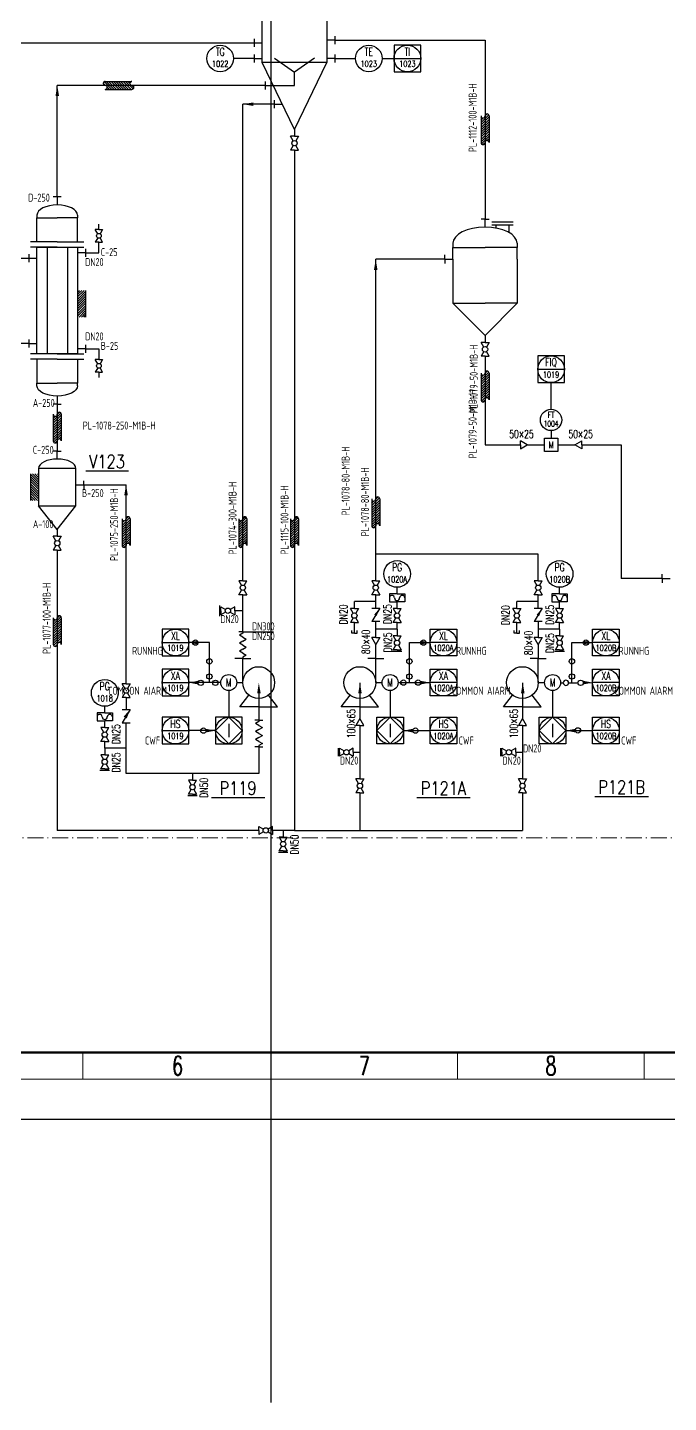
# Model space of a CAD drawing. Header units: millimetres. Extents: x 6119 to 9212, y 773 to 3028.
# Drawn here: x 6498 to 6738, y 1630 to 2145 of the extents above; entities that cross this region are included whole.
import ezdxf
from ezdxf.enums import TextEntityAlignment as Align

# ---------------------------------------------------------------- set-up
doc = ezdxf.new("R2010")
doc.units = ezdxf.units.MM
doc.header["$LTSCALE"] = 0.5
doc.linetypes.add('ACAD_ISO10W100', pattern=[18.7, 12, -3, 0.7, -3])
doc.layers.add('0-图框', color=7, linetype='Continuous', lineweight=15)
doc.layers.add('中心线', color=1, linetype='ACAD_ISO10W100', lineweight=18)
doc.layers.add('TXT', color=7, linetype='Continuous')
doc.styles.add('HZDX', font='romanc.shx', dxfattribs={"width": 0.7, "bigfont": 'hztxt.shx'})
doc.styles.add('romanc', font='romanc.shx', dxfattribs={"width": 0.7, "bigfont": 'hztxt.shx'})
doc.styles.add('化工制图', font='romans.shx', dxfattribs={"width": 0.7, "bigfont": 'gbcbig.shx'})
doc.styles.add('国标汉字', font='gbenor.shx', dxfattribs={"width": 0.7, "height": 5, "bigfont": 'gbcbig.shx'})
picture_1 = doc.add_image_def('image1.jpg', size_in_pixel=(6623, 4678))

# ---------------------------------------------------------------- blocks, each defined once
blk = doc.blocks.new('流量计-电磁')
blk.add_lwpolyline([(-2.5, 2.5), (2.5, 2.5), (2.5, -2.5), (-2.5, -2.5)], close=True)
at = {"style": 'HZDX', "width": 0.7, "flags": 12}
blk.add_attdef('电磁流量计', text='', height=2.5, dxfattribs=at).set_placement((0, 0), align=Align.MIDDLE_CENTER)
blk = doc.blocks.new('A$Ce6ee9fa7')
blk.add_lwpolyline([(4, 7.85), (4, 5)])
blk.add_circle((4, 11.85), 4)
ref = blk.add_blockref('流量计-电磁', (4, 2.5))
ref.add_attrib('电磁流量计', 'M', dxfattribs={"height": 2.5, "style": 'HZDX', "width": 0.7}).set_placement((4, 2.5), align=Align.MIDDLE_CENTER)
at = {"style": 'HZDX', "width": 0.6}
blk.add_text('1004', height=2.2, dxfattribs=at).set_placement((4, 9.35), align=Align.CENTER)
at = {"lineweight": -3, "ltscale": 2, "style": 'romanc', "width": 0.7}
blk.add_text('FT', height=2.2, dxfattribs=at).set_placement((4, 12.65), align=Align.CENTER)

msp = doc.modelspace()

# ---------------------------------------------------------------- hatches: boundary and pattern name
h = msp.add_hatch()
h.set_pattern_fill('ANSI31', color=256, scale=0.2, angle=90)
h.set_pattern_definition([(135, (222.1235, 170.40463), (-0.449012806, -0.449012806), [])])
h.paths.add_polyline_path([(6526.94, 2125.24, 1), (6526.94, 2123.74, -1), (6526.94, 2122.24), (6536.94, 2122.24, 1), (6536.94, 2123.74, -1), (6536.94, 2125.24)])
h = msp.add_hatch()
h.set_pattern_fill('ANSI31', color=256, scale=0.2)
h.set_pattern_definition([(45, (4716.01013, 8417.1013), (-0.449012806, 0.449012806), [])])
h.paths.add_polyline_path([(6670.84, 2112.28, 1), (6669.34, 2112.28, -1), (6667.84, 2112.28), (6667.84, 2102.28, 1), (6669.34, 2102.28, -1), (6670.84, 2102.28)])
h = msp.add_hatch()
h.set_pattern_fill('ANSI31', color=256, scale=0.2)
h.paths.add_polyline_path([(6519.59, 2046.89), (6516.59, 2046.89), (6516.59, 2036.89), (6519.59, 2036.89)])
h = msp.add_hatch()
h.set_pattern_fill('ANSI31', color=256, scale=0.2)
h.set_pattern_definition([(45, (4716.01013, 8320.6739), (-0.449012806, 0.449012806), [])])
h.paths.add_polyline_path([(6670.84, 2015.86, 1), (6669.34, 2015.86, -1), (6667.84, 2015.86), (6667.84, 2005.86, 1), (6669.34, 2005.86, -1), (6670.84, 2005.86)])
h = msp.add_hatch()
h.set_pattern_fill('ANSI31', color=256, scale=0.2)
h.set_pattern_definition([(45, (4555.63175, 8305.2595), (-0.449012806, 0.449012806), [])])
h.paths.add_polyline_path([(6510.47, 2000.44, 1), (6508.97, 2000.44, -1), (6507.47, 2000.44), (6507.47, 1990.44, 1), (6508.97, 1990.44, -1), (6510.47, 1990.44)])
h = msp.add_hatch()
h.set_pattern_fill('ANSI31', color=256, scale=0.2, angle=90)
h.set_pattern_definition([(135, (0, 0.51765), (-0.449012806, -0.449012806), [])])
h.paths.add_polyline_path([(6501.97, 1978.18), (6498.97, 1978.18), (6498.97, 1968.18), (6501.97, 1968.18)])
h = msp.add_hatch()
h.set_pattern_fill('ANSI31', color=256, scale=0.2)
h.set_pattern_definition([(45, (4675.0292, 8273.506), (-0.449012806, 0.449012806), [])])
h.paths.add_polyline_path([(6629.86, 1968.69, 1), (6628.36, 1968.69, -1), (6626.86, 1968.69), (6626.86, 1958.69, 1), (6628.36, 1958.69, -1), (6629.86, 1958.69)])
h = msp.add_hatch()
h.set_pattern_fill('ANSI31', color=256, scale=0.2)
h.set_pattern_definition([(45, (4581.4191, 8266.1262), (-0.449012806, 0.449012806), [])])
h.paths.add_polyline_path([(6536.25, 1961.31, 1), (6534.75, 1961.31, -1), (6533.25, 1961.31), (6533.25, 1951.31, 1), (6534.75, 1951.31, -1), (6536.25, 1951.31)])
h = msp.add_hatch()
h.set_pattern_fill('ANSI31', color=256, scale=0.2)
h.set_pattern_definition([(45, (4625.19944, 8266.1262), (-0.449012806, 0.449012806), [])])
h.paths.add_polyline_path([(6580.03, 1961.31, 1), (6578.53, 1961.31, -1), (6577.03, 1961.31), (6577.03, 1951.31, 1), (6578.53, 1951.31, -1), (6580.03, 1951.31)])
h = msp.add_hatch()
h.set_pattern_fill('ANSI31', color=256, scale=0.2)
h.set_pattern_definition([(45, (4644.5799, 8266.1262), (-0.449012806, 0.449012806), [])])
h.paths.add_polyline_path([(6599.41, 1961.31, 1), (6597.91, 1961.31, -1), (6596.41, 1961.31), (6596.41, 1951.31, 1), (6597.91, 1951.31, -1), (6599.41, 1951.31)])
h = msp.add_hatch()
h.set_pattern_fill('ANSI31', color=256, scale=0.2)
h.set_pattern_definition([(45, (4555.63175, 8228.9857), (-0.449012806, 0.449012806), [])])
h.paths.add_polyline_path([(6510.47, 1924.17, 1), (6508.97, 1924.17, -1), (6507.47, 1924.17), (6507.47, 1914.17, 1), (6508.97, 1914.17, -1), (6510.47, 1914.17)])
h = msp.add_hatch(color=256)
h.dxf.hatch_style = 1
h.paths.add_polyline_path([(6366.9, 1914.87), (6368.9, 1914.87, 1)])
h.paths.add_polyline_path([(6368.9, 1914.87), (6366.9, 1914.87, 1)])
h.paths.add_polyline_path([(6426.83, 1914.95), (6428.83, 1914.95, 1)])
h.paths.add_polyline_path([(6428.83, 1914.95), (6426.83, 1914.95, 1)])
h.paths.add_polyline_path([(6559.76, 1914.87), (6561.76, 1914.87, 1)])
h.paths.add_polyline_path([(6561.76, 1914.87), (6559.76, 1914.87, 1)])
h.paths.add_polyline_path([(6645.25, 1914.87), (6647.25, 1914.87, 1)])
h.paths.add_polyline_path([(6647.25, 1914.87), (6645.25, 1914.87, 1)])
h.paths.add_polyline_path([(6706.19, 1914.87), (6708.19, 1914.87, 1)])
h.paths.add_polyline_path([(6708.19, 1914.87), (6706.19, 1914.87, 1)])

# ---------------------------------------------------------------- linework, layer by layer
at = {"color": 6}
msp.add_line((6589.07, 2430.72), (6589.07, 1630.03), dxfattribs=at)
for p, q in [((6476.54, 2139.68), (6582.81, 2139.68)), ((6582.81, 2141.18), (6582.81, 2138.18)), ((6582.81, 2139.68), (6585.81, 2139.68)), ((6613.02, 2140.68), (6610.02, 2140.68)), ((6613.02, 2142.18), (6613.02, 2139.18)), ((6613.02, 2140.68), (6669.35, 2140.68)), ((6669.35, 2140.68), (6669.35, 2073.56)), ((6582.81, 2133.82), (6575.06, 2133.82)), ((6582.81, 2135.32), (6582.81, 2132.32)), ((6582.81, 2133.82), (6585.81, 2133.82)), ((6590.47, 2133.88), (6597.92, 2128.74)), ((6605.36, 2133.88), (6597.92, 2128.74)), ((6613.02, 2133.82), (6610.02, 2133.82)), ((6613.02, 2135.32), (6613.02, 2132.32)), ((6613.02, 2133.82), (6620.77, 2133.82)), ((6630.77, 2133.82), (6645.24, 2133.82)), ((6635.24, 2138.82), (6635.24, 2128.82)), ((6645.24, 2138.82), (6635.24, 2138.82)), ((6645.24, 2128.82), (6645.24, 2138.82)), ((6597.92, 2107.25), (6585.81, 2132.25)), ((6597.92, 2107.25), (6610.02, 2132.25)), ((6597.92, 2123.74), (6597.92, 2128.74)), ((6635.24, 2128.82), (6645.24, 2128.82)), ((6586.93, 2123.74), (6508.97, 2123.74)), ((6508.97, 2081.89), (6508.97, 2123.74)), ((6526.94, 2125.24), (6536.94, 2125.24)), ((6586.93, 2125.24), (6586.93, 2122.24)), ((6586.93, 2123.74), (6589.93, 2123.74)), ((6589.93, 2123.74), (6597.92, 2123.74)), ((6526.94, 2122.24), (6536.94, 2122.24)), ((6590.35, 2116.67), (6578.54, 2116.67)), ((6578.54, 1938.03), (6578.54, 2116.67)), ((6590.35, 2118.17), (6590.35, 2115.17)), ((6590.35, 2116.67), (6593.35, 2116.67)), ((6667.84, 2112.28), (6667.84, 2102.28)), ((6670.84, 2112.28), (6670.84, 2102.28)), ((6597.92, 2104.67), (6596.42, 2104.67)), ((6597.42, 2102.94), (6596.42, 2104.67)), ((6597.92, 2107.25), (6597.92, 2104.67)), ((6597.92, 2104.67), (6599.42, 2104.67)), ((6599.42, 2104.67), (6598.42, 2102.94)), ((6597.42, 2101.21), (6596.42, 2099.47)), ((6597.92, 2099.47), (6596.42, 2099.47)), ((6597.92, 2099.47), (6599.42, 2099.47)), ((6597.92, 2099.47), (6597.92, 1844.47)), ((6599.42, 2099.47), (6598.42, 2101.21)), ((6510.47, 2081.89), (6507.47, 2081.89)), ((6508.97, 2081.89), (6508.97, 2078.89)), ((6501.35, 2075.09), (6501.35, 2074.09)), ((6501.35, 2065.09), (6501.35, 2074.09)), ((6501.35, 2074.09), (6508.97, 2074.09)), ((6516.59, 2074.09), (6508.97, 2074.09)), ((6516.59, 2075.09), (6516.59, 2074.09)), ((6516.59, 2065.09), (6516.59, 2074.09)), ((6669.35, 2073.56), (6667.85, 2073.56)), ((6669.35, 2070.56), (6669.35, 2073.56)), ((6669.35, 2073.56), (6670.85, 2073.56)), ((6679.94, 2072.49), (6671.94, 2072.49)), ((6524.59, 2069.67), (6523.24, 2069.67)), ((6524.14, 2068.11), (6523.24, 2069.67)), ((6524.59, 2069.67), (6524.59, 2071.67)), ((6524.59, 2069.67), (6525.94, 2069.67)), ((6525.94, 2069.67), (6525.04, 2068.11)), ((6671.94, 2071.49), (6673.44, 2071.49)), ((6673.44, 2071.49), (6673.44, 2070.2)), ((6673.44, 2071.49), (6678.44, 2071.49)), ((6678.44, 2068.49), (6678.44, 2071.49)), ((6678.44, 2071.49), (6679.94, 2071.49)), ((6508.97, 2065.09), (6498.97, 2065.09)), ((6508.97, 2063.09), (6498.97, 2063.09)), ((6505.17, 2063.09), (6505.17, 2023.09)), ((6508.97, 2065.09), (6518.97, 2065.09)), ((6508.97, 2063.09), (6518.97, 2063.09)), ((6512.77, 2063.09), (6512.77, 2023.09)), ((6519.59, 2062.5), (6519.59, 2059.5)), ((6524.14, 2066.56), (6523.24, 2065)), ((6524.59, 2065), (6523.24, 2065)), ((6524.59, 2061), (6524.59, 2065)), ((6524.59, 2065), (6525.94, 2065)), ((6525.94, 2065), (6525.04, 2066.56)), ((6657.3, 2064.55), (6657.3, 2062.96)), ((6657.3, 2058.56), (6657.3, 2062.96)), ((6657.3, 2062.96), (6669.35, 2062.96)), ((6681.39, 2062.96), (6669.35, 2062.96)), ((6681.39, 2064.55), (6681.39, 2062.96)), ((6681.39, 2058.56), (6681.39, 2062.96)), ((6295.92, 2058.96), (6498.35, 2059)), ((6498.35, 2060.5), (6498.35, 2057.5)), ((6498.35, 2059), (6501.35, 2059)), ((6519.59, 2061), (6516.59, 2061)), ((6519.59, 2061), (6524.59, 2061)), ((6654.3, 2058.56), (6628.37, 2058.56)), ((6628.37, 1938.03), (6628.37, 2058.56)), ((6654.3, 2058.56), (6654.3, 2060.21)), ((6654.3, 2058.56), (6657.3, 2058.56)), ((6654.3, 2058.56), (6654.3, 2056.91)), ((6657.3, 2058.56), (6657.3, 2042.06)), ((6681.39, 2058.56), (6681.39, 2042.06)), ((6519.59, 2046.89), (6519.59, 2036.89)), ((6657.3, 2042.06), (6669.35, 2042.06)), ((6669.35, 2029.96), (6657.3, 2042.06)), ((6681.39, 2042.06), (6669.35, 2042.06)), ((6669.35, 2029.96), (6681.39, 2042.06)), ((6498.35, 2027.03), (6467.53, 2027.03)), ((6498.35, 2028.53), (6498.35, 2025.53)), ((6498.35, 2027.03), (6501.35, 2027.03)), ((6519.59, 2026.45), (6519.59, 2023.45)), ((6669.35, 2027.39), (6667.85, 2027.39)), ((6668.85, 2025.66), (6667.85, 2027.39)), ((6669.35, 2029.96), (6669.35, 2027.39)), ((6669.35, 2027.39), (6670.85, 2027.39)), ((6670.85, 2027.39), (6669.85, 2025.66)), ((6508.97, 2023.09), (6498.97, 2023.09)), ((6508.97, 2021.09), (6498.97, 2021.09)), ((6501.35, 2021.09), (6501.35, 2012.09)), ((6508.97, 2023.09), (6518.97, 2023.09)), ((6508.97, 2021.09), (6518.97, 2021.09)), ((6519.59, 2024.95), (6516.59, 2024.95)), ((6516.59, 2021.09), (6516.59, 2012.09)), ((6519.59, 2024.95), (6524.59, 2024.95)), ((6524.59, 2020.95), (6523.24, 2020.95)), ((6524.14, 2019.4), (6523.24, 2020.95)), ((6524.59, 2024.95), (6524.59, 2020.95)), ((6524.59, 2020.95), (6525.94, 2020.95)), ((6525.94, 2020.95), (6525.04, 2019.4)), ((6668.85, 2023.93), (6667.85, 2022.19)), ((6669.35, 2022.19), (6667.85, 2022.19)), ((6669.35, 2022.19), (6670.85, 2022.19)), ((6669.35, 2022.19), (6669.35, 1988.97)), ((6670.85, 2022.19), (6669.85, 2023.93)), ((6689.11, 2022.31), (6689.11, 2012.31)), ((6699.11, 2022.31), (6689.11, 2022.31)), ((6699.11, 2012.31), (6699.11, 2022.31)), ((6524.14, 2017.84), (6523.24, 2016.28)), ((6524.59, 2016.28), (6523.24, 2016.28)), ((6524.59, 2016.28), (6525.94, 2016.28)), ((6524.59, 2016.28), (6524.59, 2014.28)), ((6525.94, 2016.28), (6525.04, 2017.84)), ((6667.84, 2015.86), (6667.84, 2005.86)), ((6670.84, 2015.86), (6670.84, 2005.86)), ((6689.11, 2017.31), (6699.11, 2017.31)), ((6501.35, 2012.09), (6508.97, 2012.09)), ((6501.35, 2011.09), (6501.35, 2012.09)), ((6516.59, 2012.09), (6508.97, 2012.09)), ((6516.59, 2011.09), (6516.59, 2012.09)), ((6689.11, 2012.31), (6699.11, 2012.31)), ((6694.11, 2002.31), (6694.11, 2012.31)), ((6508.97, 2007.29), (6508.97, 2004.29)), ((6508.97, 2004.29), (6507.47, 2004.29)), ((6507.47, 2000.44), (6507.47, 1990.44)), ((6508.97, 2004.29), (6510.47, 2004.29)), ((6508.97, 2004.29), (6508.97, 1986.68)), ((6510.47, 2000.44), (6510.47, 1990.44)), ((6682.59, 1988.96), (6682.59, 1990.46)), ((6685.18, 1988.97), (6682.59, 1990.46)), ((6703.03, 1988.97), (6705.63, 1990.46)), ((6705.63, 1988.96), (6705.63, 1990.46)), ((6508.97, 1986.68), (6507.47, 1986.68)), ((6508.97, 1983.68), (6508.97, 1986.68)), ((6508.97, 1986.68), (6510.47, 1986.68)), ((6669.35, 1988.97), (6682.59, 1988.97)), ((6682.59, 1988.97), (6682.59, 1987.47)), ((6682.59, 1987.47), (6685.18, 1988.97)), ((6685.18, 1988.97), (6691.61, 1988.97)), ((6696.61, 1988.97), (6703.03, 1988.97)), ((6705.63, 1987.47), (6703.03, 1988.97)), ((6705.63, 1988.97), (6705.63, 1987.47)), ((6705.63, 1988.97), (6720.34, 1988.97)), ((6720.34, 1988.97), (6720.34, 1938.91)), ((6508.97, 1980.18), (6501.97, 1980.18)), ((6501.97, 1980.18), (6501.97, 1966.18)), ((6515.97, 1980.18), (6508.97, 1980.18)), ((6515.97, 1966.18), (6515.97, 1980.18)), ((6519.62, 1979.22), (6535.62, 1979.22)), ((6498.97, 1978.18), (6498.97, 1968.18)), ((6515.97, 1974.06), (6518.97, 1974.06)), ((6518.97, 1974.06), (6518.97, 1975.56)), ((6518.97, 1974.06), (6518.97, 1972.56)), ((6518.97, 1974.06), (6534.76, 1974.06)), ((6534.76, 1899.46), (6534.76, 1974.06)), ((6501.97, 1966.18), (6515.97, 1966.18)), ((6508.97, 1957.31), (6501.97, 1966.18)), ((6508.97, 1957.31), (6515.97, 1966.18)), ((6626.86, 1968.69), (6626.86, 1958.69)), ((6629.86, 1968.69), (6629.86, 1958.69)), ((6533.25, 1961.31), (6533.25, 1951.31)), ((6536.25, 1961.31), (6536.25, 1951.31)), ((6577.03, 1961.31), (6577.03, 1951.31)), ((6580.03, 1961.31), (6580.03, 1951.31)), ((6596.41, 1961.31), (6596.41, 1951.31)), ((6599.41, 1961.31), (6599.41, 1951.31)), ((6508.97, 1954.74), (6507.47, 1954.74)), ((6508.47, 1953.01), (6507.47, 1954.74)), ((6508.97, 1957.31), (6508.97, 1954.74)), ((6508.97, 1954.74), (6510.47, 1954.74)), ((6510.47, 1954.74), (6509.47, 1953.01)), ((6508.47, 1951.28), (6507.47, 1949.54)), ((6508.97, 1949.54), (6507.47, 1949.54)), ((6508.97, 1949.54), (6510.47, 1949.54)), ((6508.97, 1949.54), (6508.97, 1844.47)), ((6510.47, 1949.54), (6509.47, 1951.28)), ((6689.3, 1948.03), (6628.37, 1948.03)), ((6689.3, 1938.03), (6689.3, 1948.03)), ((6578.54, 1938.03), (6577.04, 1938.03)), ((6577.04, 1938.03), (6578.04, 1936.29)), ((6578.54, 1938.03), (6580.04, 1938.03)), ((6579.04, 1936.29), (6580.04, 1938.03)), ((6628.37, 1938.03), (6626.87, 1938.03)), ((6626.87, 1938.03), (6627.87, 1936.29)), ((6628.37, 1938.03), (6629.87, 1938.03)), ((6628.87, 1936.29), (6629.87, 1938.03)), ((6689.3, 1938.03), (6687.8, 1938.03)), ((6687.8, 1938.03), (6688.8, 1936.29)), ((6689.3, 1938.03), (6690.8, 1938.03)), ((6689.8, 1936.29), (6690.8, 1938.03)), ((6735.82, 1938.91), (6720.34, 1938.91)), ((6735.82, 1938.91), (6735.82, 1940.56)), ((6735.82, 1938.91), (6738.82, 1938.91)), ((6735.82, 1938.91), (6735.82, 1937.26)), ((6577.04, 1932.83), (6578.04, 1934.56)), ((6578.54, 1932.83), (6577.04, 1932.83)), ((6578.54, 1918.87), (6578.54, 1932.83)), ((6578.54, 1932.83), (6580.04, 1932.83)), ((6579.04, 1934.56), (6580.04, 1932.83)), ((6626.87, 1932.83), (6627.87, 1934.56)), ((6628.37, 1932.83), (6626.87, 1932.83)), ((6628.37, 1932.83), (6629.87, 1932.83)), ((6628.37, 1927.79), (6628.37, 1932.83)), ((6628.87, 1934.56), (6629.87, 1932.83)), ((6636.39, 1933.09), (6633.49, 1933.09)), ((6633.49, 1933.09), (6633.49, 1930.09)), ((6636.37, 1933.09), (6639.26, 1933.09)), ((6636.38, 1933.09), (6636.38, 1935.59)), ((6636.38, 1933.09), (6636.38, 1935.59)), ((6639.26, 1933.09), (6639.26, 1930.09)), ((6687.8, 1932.83), (6688.8, 1934.56)), ((6689.3, 1932.83), (6687.8, 1932.83)), ((6689.3, 1927.79), (6689.3, 1932.83)), ((6689.3, 1932.83), (6690.8, 1932.83)), ((6689.8, 1934.56), (6690.8, 1932.83)), ((6697.33, 1933.09), (6694.43, 1933.09)), ((6694.43, 1933.09), (6694.43, 1930.09)), ((6697.31, 1933.09), (6700.2, 1933.09)), ((6697.32, 1933.09), (6697.32, 1935.59)), ((6697.32, 1933.09), (6697.32, 1935.59)), ((6700.2, 1933.09), (6700.2, 1930.09)), ((6569.84, 1928.81), (6569.84, 1924.81)), ((6570.34, 1926.81), (6570.34, 1928.31)), ((6570.34, 1928.31), (6572.07, 1927.31)), ((6575.54, 1928.31), (6573.8, 1927.31)), ((6575.54, 1926.81), (6575.54, 1928.31)), ((6620.35, 1927.59), (6618.85, 1927.59)), ((6619.85, 1925.86), (6618.85, 1927.59)), ((6628.37, 1930.31), (6620.35, 1930.31)), ((6620.35, 1927.59), (6620.35, 1930.31)), ((6620.35, 1927.59), (6621.85, 1927.59)), ((6621.85, 1927.59), (6620.85, 1925.86)), ((6626.87, 1927.79), (6628.37, 1927.79)), ((6629.87, 1927.79), (6626.87, 1922.79)), ((6628.37, 1927.79), (6629.87, 1927.79)), ((6633.49, 1930.09), (6636.38, 1930.09)), ((6636.38, 1927.59), (6634.88, 1927.59)), ((6634.88, 1927.59), (6635.88, 1925.86)), ((6636.38, 1927.59), (6636.38, 1930.09)), ((6639.26, 1930.09), (6636.38, 1930.09)), ((6636.38, 1927.59), (6637.88, 1927.59)), ((6636.88, 1925.86), (6637.88, 1927.59)), ((6681.29, 1927.59), (6679.79, 1927.59)), ((6680.79, 1925.86), (6679.79, 1927.59)), ((6689.3, 1930.31), (6681.29, 1930.31)), ((6681.29, 1927.59), (6681.29, 1930.31)), ((6681.29, 1927.59), (6682.79, 1927.59)), ((6682.79, 1927.59), (6681.79, 1925.86)), ((6687.8, 1927.79), (6689.3, 1927.79)), ((6690.8, 1927.79), (6687.8, 1922.79)), ((6689.3, 1927.79), (6690.8, 1927.79)), ((6694.43, 1930.09), (6697.32, 1930.09)), ((6697.32, 1927.59), (6695.82, 1927.59)), ((6695.82, 1927.59), (6696.82, 1925.86)), ((6697.32, 1927.59), (6697.32, 1930.09)), ((6700.2, 1930.09), (6697.32, 1930.09)), ((6697.32, 1927.59), (6698.82, 1927.59)), ((6697.82, 1925.86), (6698.82, 1927.59)), ((6507.47, 1924.17), (6507.47, 1914.17)), ((6510.47, 1924.17), (6510.47, 1914.17)), ((6570.34, 1926.81), (6570.34, 1925.31)), ((6572.07, 1926.31), (6570.34, 1925.31)), ((6573.8, 1926.31), (6575.54, 1925.31)), ((6578.54, 1926.81), (6575.54, 1926.81)), ((6575.54, 1926.81), (6575.54, 1925.31)), ((6619.85, 1924.12), (6618.85, 1922.39)), ((6621.85, 1922.39), (6620.85, 1924.12)), ((6629.87, 1922.79), (6626.87, 1922.79)), ((6628.37, 1916.79), (6628.37, 1922.79)), ((6634.88, 1922.39), (6635.88, 1924.12)), ((6636.88, 1924.12), (6637.88, 1922.39)), ((6680.79, 1924.12), (6679.79, 1922.39)), ((6682.79, 1922.39), (6681.79, 1924.12)), ((6690.8, 1922.79), (6687.8, 1922.79)), ((6689.3, 1922.79), (6689.32, 1916.79)), ((6695.82, 1922.39), (6696.82, 1924.12)), ((6697.82, 1924.12), (6698.82, 1922.39)), ((6548.26, 1919.87), (6548.26, 1909.87)), ((6558.26, 1919.87), (6548.26, 1919.87)), ((6558.26, 1909.87), (6558.26, 1919.87)), ((6578.54, 1918.87), (6577.04, 1918.87)), ((6578.54, 1918.37), (6577.24, 1917.62)), ((6578.54, 1916.87), (6577.24, 1917.62)), ((6578.54, 1918.87), (6590.04, 1918.87)), ((6578.54, 1918.87), (6578.54, 1918.37)), ((6620.35, 1922.39), (6618.85, 1922.39)), ((6619.35, 1918.39), (6619.35, 1919.39)), ((6620.35, 1918.39), (6619.35, 1918.39)), ((6620.35, 1922.39), (6621.85, 1922.39)), ((6620.35, 1918.39), (6620.35, 1922.39)), ((6620.35, 1918.39), (6621.35, 1918.39)), ((6621.35, 1918.39), (6621.35, 1919.39)), ((6636.38, 1919.89), (6628.37, 1919.89)), ((6636.38, 1922.39), (6634.88, 1922.39)), ((6636.38, 1917.39), (6634.88, 1917.39)), ((6634.88, 1917.39), (6635.88, 1915.66)), ((6636.38, 1919.89), (6636.38, 1922.39)), ((6636.38, 1922.39), (6637.88, 1922.39)), ((6636.38, 1919.89), (6636.38, 1917.39)), ((6636.38, 1917.39), (6637.88, 1917.39)), ((6636.88, 1915.66), (6637.88, 1917.39)), ((6648.75, 1909.87), (6648.75, 1919.87)), ((6648.75, 1919.87), (6658.75, 1919.87)), ((6658.75, 1919.87), (6658.75, 1909.87)), ((6681.29, 1922.39), (6679.79, 1922.39)), ((6680.29, 1918.39), (6680.29, 1919.39)), ((6681.29, 1918.39), (6680.29, 1918.39)), ((6681.29, 1922.39), (6682.79, 1922.39)), ((6681.29, 1918.39), (6681.29, 1922.39)), ((6681.29, 1918.39), (6682.29, 1918.39)), ((6682.29, 1918.39), (6682.29, 1919.39)), ((6697.32, 1919.89), (6689.3, 1919.89)), ((6697.32, 1922.39), (6695.82, 1922.39)), ((6697.32, 1917.39), (6695.82, 1917.39)), ((6695.82, 1917.39), (6696.82, 1915.66)), ((6697.32, 1919.89), (6697.32, 1922.39)), ((6697.32, 1922.39), (6698.82, 1922.39)), ((6697.32, 1919.89), (6697.32, 1917.39)), ((6697.32, 1917.39), (6698.82, 1917.39)), ((6697.82, 1915.66), (6698.82, 1917.39)), ((6709.69, 1909.87), (6709.69, 1919.87)), ((6709.69, 1919.87), (6719.69, 1919.87)), ((6719.69, 1919.87), (6719.69, 1909.87)), ((6548.26, 1914.87), (6558.26, 1914.87)), ((6566.01, 1914.87), (6558.26, 1914.87)), ((6566.01, 1899.87), (6566.01, 1914.87)), ((6578.54, 1915.37), (6577.24, 1914.62)), ((6578.54, 1913.87), (6577.24, 1914.62)), ((6578.54, 1912.37), (6577.24, 1911.62)), ((6578.54, 1916.87), (6579.83, 1916.12)), ((6578.54, 1915.37), (6579.83, 1916.12)), ((6578.54, 1913.87), (6579.83, 1913.12)), ((6578.54, 1912.37), (6579.83, 1913.12)), ((6628.38, 1916.79), (6626.88, 1916.79)), ((6628.37, 1914.2), (6626.88, 1916.79)), ((6628.37, 1916.79), (6629.87, 1916.79)), ((6629.87, 1916.79), (6628.37, 1914.2)), ((6628.37, 1908.87), (6628.37, 1914.2)), ((6634.88, 1912.19), (6635.88, 1913.92)), ((6636.38, 1912.19), (6634.88, 1912.19)), ((6636.38, 1912.19), (6637.88, 1912.19)), ((6636.88, 1913.92), (6637.88, 1912.19)), ((6641, 1899.87), (6641, 1914.87)), ((6641, 1914.87), (6648.75, 1914.87)), ((6658.75, 1914.87), (6648.75, 1914.87)), ((6689.32, 1916.79), (6687.82, 1916.79)), ((6689.3, 1914.2), (6687.82, 1916.79)), ((6689.3, 1916.79), (6690.8, 1916.79)), ((6690.8, 1916.79), (6689.3, 1914.2)), ((6689.3, 1914.2), (6689.3, 1908.87)), ((6695.82, 1912.19), (6696.82, 1913.92)), ((6697.32, 1912.19), (6695.82, 1912.19)), ((6697.32, 1912.19), (6698.82, 1912.19)), ((6697.82, 1913.92), (6698.82, 1912.19)), ((6701.94, 1899.87), (6701.94, 1914.87)), ((6701.94, 1914.87), (6709.69, 1914.87)), ((6719.69, 1914.87), (6709.69, 1914.87)), ((6548.26, 1909.87), (6558.26, 1909.87)), ((6578.54, 1908.87), (6575.54, 1908.87)), ((6578.54, 1910.87), (6577.24, 1911.62)), ((6578.54, 1910.87), (6579.83, 1910.12)), ((6579.83, 1910.12), (6578.54, 1909.37)), ((6578.54, 1909.37), (6578.54, 1908.87)), ((6578.54, 1899.87), (6578.54, 1908.87)), ((6578.54, 1908.87), (6581.54, 1908.87)), ((6628.37, 1908.87), (6625.37, 1908.87)), ((6628.37, 1899.87), (6628.37, 1908.87)), ((6628.37, 1908.87), (6631.37, 1908.87)), ((6634.58, 1911.69), (6638.18, 1911.69)), ((6658.75, 1909.87), (6648.75, 1909.87)), ((6689.3, 1908.87), (6686.3, 1908.87)), ((6689.3, 1899.87), (6689.3, 1908.87)), ((6689.3, 1908.87), (6692.3, 1908.87)), ((6695.52, 1911.69), (6699.12, 1911.69)), ((6719.69, 1909.87), (6709.69, 1909.87)), ((6548.26, 1904.87), (6548.26, 1894.87)), ((6558.26, 1904.87), (6548.26, 1904.87)), ((6558.26, 1894.87), (6558.26, 1904.87)), ((6648.75, 1894.87), (6648.75, 1904.87)), ((6648.75, 1904.87), (6658.75, 1904.87)), ((6658.75, 1904.87), (6658.75, 1894.87)), ((6709.69, 1894.87), (6709.69, 1904.87)), ((6709.69, 1904.87), (6719.69, 1904.87)), ((6719.69, 1904.87), (6719.69, 1894.87)), ((6534.76, 1899.46), (6533.26, 1899.46)), ((6534.26, 1897.72), (6533.26, 1899.46)), ((6534.76, 1899.46), (6536.26, 1899.46)), ((6536.26, 1899.46), (6535.26, 1897.72)), ((6548.26, 1899.87), (6558.26, 1899.87)), ((6570.26, 1899.87), (6558.26, 1899.87)), ((6573.26, 1896.87), (6573.26, 1886.87)), ((6576.26, 1899.87), (6578.64, 1899.87)), ((6622.46, 1899.79), (6622.46, 1886.37)), ((6628.37, 1899.87), (6630.75, 1899.87)), ((6633.75, 1896.87), (6633.75, 1886.87)), ((6636.75, 1899.87), (6648.75, 1899.87)), ((6658.75, 1899.87), (6648.75, 1899.87)), ((6683.4, 1899.79), (6683.4, 1886.37)), ((6689.3, 1899.87), (6691.69, 1899.87)), ((6694.69, 1896.87), (6694.69, 1886.87)), ((6697.69, 1899.79), (6698.69, 1899.8)), ((6700.69, 1899.81), (6704.2, 1899.83)), ((6706.19, 1899.84), (6709.69, 1899.87)), ((6719.69, 1899.87), (6709.69, 1899.87)), ((6534.26, 1895.99), (6533.26, 1894.26)), ((6534.76, 1894.26), (6533.26, 1894.26)), ((6534.76, 1894.26), (6536.26, 1894.26)), ((6534.76, 1894.26), (6534.76, 1889.8)), ((6536.26, 1894.26), (6535.26, 1895.99)), ((6548.26, 1894.87), (6558.26, 1894.87)), ((6577.45, 1890.84), (6580.83, 1895.16)), ((6584.56, 1895.79), (6584.56, 1885.79)), ((6591.56, 1890.84), (6588.17, 1895.16)), ((6615.35, 1890.84), (6618.73, 1895.16)), ((6629.45, 1890.84), (6626.07, 1895.16)), ((6658.75, 1894.87), (6648.75, 1894.87)), ((6676.29, 1890.84), (6679.67, 1895.16)), ((6690.39, 1890.84), (6687.01, 1895.16)), ((6719.69, 1894.87), (6709.69, 1894.87)), ((6526.77, 1888.49), (6523.87, 1888.49)), ((6523.87, 1888.49), (6523.87, 1885.49)), ((6526.75, 1888.49), (6529.64, 1888.49)), ((6526.76, 1888.49), (6526.76, 1890.99)), ((6529.64, 1888.49), (6529.64, 1885.49)), ((6533.26, 1889.8), (6536.26, 1889.8)), ((6536.26, 1889.8), (6533.26, 1884.8)), ((6548.26, 1886.87), (6548.26, 1876.87)), ((6558.26, 1886.87), (6548.26, 1886.87)), ((6558.26, 1876.87), (6558.26, 1886.87)), ((6568.26, 1886.87), (6568.26, 1876.87)), ((6578.26, 1886.87), (6568.26, 1886.87)), ((6573.26, 1886.87), (6568.26, 1881.87)), ((6578.26, 1881.87), (6573.26, 1886.87)), ((6584.45, 1890.84), (6577.45, 1890.84)), ((6578.26, 1876.87), (6578.26, 1886.87)), ((6584.45, 1890.84), (6591.56, 1890.84)), ((6622.45, 1890.84), (6615.35, 1890.84)), ((6622.45, 1886.36), (6620.97, 1883.77)), ((6622.45, 1890.84), (6629.45, 1890.84)), ((6623.95, 1883.77), (6622.45, 1886.36)), ((6628.75, 1876.87), (6628.75, 1886.87)), ((6628.75, 1886.87), (6638.75, 1886.87)), ((6628.75, 1881.87), (6633.75, 1886.87)), ((6633.75, 1886.87), (6638.75, 1881.87)), ((6638.75, 1886.87), (6638.75, 1876.87)), ((6648.75, 1876.87), (6648.75, 1886.87)), ((6648.75, 1886.87), (6658.75, 1886.87)), ((6658.75, 1886.87), (6658.75, 1876.87)), ((6683.39, 1890.84), (6676.29, 1890.84)), ((6683.39, 1886.36), (6681.91, 1883.77)), ((6683.39, 1890.84), (6690.39, 1890.84)), ((6684.89, 1883.77), (6683.39, 1886.36)), ((6689.69, 1876.87), (6689.69, 1886.87)), ((6689.69, 1886.87), (6699.69, 1886.87)), ((6689.69, 1881.87), (6694.69, 1886.87)), ((6694.69, 1886.87), (6699.69, 1881.87)), ((6699.69, 1886.87), (6699.69, 1876.87)), ((6709.69, 1876.87), (6709.69, 1886.87)), ((6709.69, 1886.87), (6719.69, 1886.87)), ((6719.69, 1886.87), (6719.69, 1876.87)), ((6523.87, 1885.49), (6526.76, 1885.49)), ((6526.76, 1882.99), (6525.26, 1882.99)), ((6525.26, 1882.99), (6526.26, 1881.26)), ((6526.76, 1882.99), (6526.76, 1885.49)), ((6529.64, 1885.49), (6526.76, 1885.49)), ((6526.76, 1882.99), (6528.26, 1882.99)), ((6527.26, 1881.26), (6528.26, 1882.99)), ((6533.26, 1884.8), (6536.26, 1884.8)), ((6534.76, 1865.79), (6534.76, 1884.8)), ((6548.26, 1881.87), (6558.26, 1881.87)), ((6568.26, 1881.87), (6558.26, 1881.87)), ((6568.26, 1881.87), (6573.26, 1876.87)), ((6573.26, 1876.87), (6578.26, 1881.87)), ((6584.56, 1885.79), (6583.06, 1885.79)), ((6584.56, 1885.29), (6583.26, 1884.54)), ((6584.56, 1883.79), (6583.26, 1884.54)), ((6584.56, 1882.29), (6583.26, 1881.54)), ((6584.56, 1880.79), (6583.26, 1881.54)), ((6584.56, 1885.79), (6586.06, 1885.79)), ((6584.56, 1885.79), (6584.56, 1885.29)), ((6584.56, 1883.79), (6585.86, 1883.04)), ((6584.56, 1882.29), (6585.86, 1883.04)), ((6622.47, 1883.77), (6620.97, 1883.77)), ((6622.45, 1883.77), (6623.95, 1883.77)), ((6622.47, 1883.77), (6622.47, 1863.77)), ((6633.75, 1876.87), (6628.75, 1881.87)), ((6638.75, 1881.87), (6633.75, 1876.87)), ((6638.75, 1881.87), (6648.75, 1881.87)), ((6658.75, 1881.87), (6648.75, 1881.87)), ((6683.41, 1883.77), (6681.91, 1883.77)), ((6683.39, 1883.77), (6684.89, 1883.77)), ((6683.41, 1883.77), (6683.41, 1863.77)), ((6694.69, 1876.87), (6689.69, 1881.87)), ((6699.69, 1881.87), (6694.69, 1876.87)), ((6699.69, 1881.87), (6709.69, 1881.87)), ((6719.69, 1881.87), (6709.69, 1881.87)), ((6525.26, 1877.79), (6526.26, 1879.53)), ((6526.76, 1877.79), (6525.26, 1877.79)), ((6526.76, 1875.29), (6526.76, 1877.79)), ((6526.76, 1877.79), (6528.26, 1877.79)), ((6527.26, 1879.53), (6528.26, 1877.79)), ((6548.26, 1876.87), (6558.26, 1876.87)), ((6568.26, 1876.87), (6578.26, 1876.87)), ((6584.56, 1879.29), (6583.26, 1878.54)), ((6584.56, 1877.79), (6583.26, 1878.54)), ((6584.56, 1880.79), (6585.86, 1880.04)), ((6584.56, 1879.29), (6585.86, 1880.04)), ((6584.56, 1877.79), (6585.86, 1877.04)), ((6585.86, 1877.04), (6584.56, 1876.29)), ((6584.56, 1876.29), (6584.56, 1875.79)), ((6638.75, 1876.87), (6628.75, 1876.87)), ((6658.75, 1876.87), (6648.75, 1876.87)), ((6699.69, 1876.87), (6689.69, 1876.87)), ((6719.69, 1876.87), (6709.69, 1876.87)), ((6526.76, 1872.79), (6525.26, 1872.79)), ((6525.26, 1872.79), (6526.26, 1871.06)), ((6534.76, 1875.29), (6526.76, 1875.29)), ((6526.76, 1875.29), (6526.76, 1872.79)), ((6526.76, 1872.79), (6528.26, 1872.79)), ((6527.26, 1871.06), (6528.26, 1872.79)), ((6584.56, 1875.79), (6583.06, 1875.79)), ((6584.56, 1875.79), (6586.06, 1875.79)), ((6584.56, 1875.79), (6584.56, 1865.79)), ((6614.27, 1875.27), (6614.27, 1872.27)), ((6614.77, 1873.77), (6614.77, 1875.27)), ((6614.77, 1875.27), (6616.5, 1874.27)), ((6614.77, 1873.77), (6614.77, 1872.27)), ((6616.5, 1873.27), (6614.77, 1872.27)), ((6619.97, 1875.27), (6618.23, 1874.27)), ((6618.23, 1873.27), (6619.97, 1872.27)), ((6619.97, 1873.77), (6619.97, 1875.27)), ((6619.97, 1873.77), (6619.97, 1872.27)), ((6619.97, 1873.77), (6622.47, 1873.77)), ((6675.21, 1875.27), (6675.21, 1872.27)), ((6675.71, 1873.77), (6675.71, 1875.27)), ((6675.71, 1875.27), (6677.44, 1874.27)), ((6675.71, 1873.77), (6675.71, 1872.27)), ((6677.44, 1873.27), (6675.71, 1872.27)), ((6680.91, 1875.27), (6679.17, 1874.27)), ((6679.17, 1873.27), (6680.91, 1872.27)), ((6680.91, 1873.77), (6680.91, 1875.27)), ((6680.91, 1873.77), (6680.91, 1872.27)), ((6680.91, 1873.77), (6683.41, 1873.77)), ((6524.96, 1867.09), (6528.56, 1867.09)), ((6525.26, 1867.59), (6526.26, 1869.33)), ((6526.76, 1867.59), (6525.26, 1867.59)), ((6526.76, 1867.59), (6528.26, 1867.59)), ((6527.26, 1869.33), (6528.26, 1867.59)), ((6584.56, 1865.79), (6534.76, 1865.79)), ((6559.66, 1865.79), (6559.66, 1863.28)), ((6559.66, 1863.28), (6558.16, 1863.28)), ((6558.16, 1863.28), (6559.16, 1861.55)), ((6559.66, 1863.28), (6561.16, 1863.28)), ((6560.16, 1861.55), (6561.16, 1863.28)), ((6622.47, 1863.77), (6620.97, 1863.77)), ((6621.97, 1862.03), (6620.97, 1863.77)), ((6622.47, 1863.77), (6623.97, 1863.77)), ((6623.97, 1863.77), (6622.97, 1862.03)), ((6683.41, 1863.77), (6681.91, 1863.77)), ((6682.91, 1862.03), (6681.91, 1863.77)), ((6683.41, 1863.77), (6684.91, 1863.77)), ((6684.91, 1863.77), (6683.91, 1862.03)), ((6557.86, 1857.59), (6561.46, 1857.59)), ((6558.16, 1858.09), (6559.16, 1859.82)), ((6559.66, 1858.09), (6558.16, 1858.09)), ((6559.66, 1858.09), (6561.16, 1858.09)), ((6560.16, 1859.82), (6561.16, 1858.09)), ((6566.75, 1856.76), (6586.75, 1856.76)), ((6621.97, 1860.3), (6620.97, 1858.57)), ((6622.47, 1858.57), (6620.97, 1858.57)), ((6622.47, 1858.57), (6623.97, 1858.57)), ((6622.47, 1858.57), (6622.47, 1844.47)), ((6623.97, 1858.57), (6622.97, 1860.3)), ((6643.75, 1856.76), (6663.75, 1856.76)), ((6682.91, 1860.3), (6681.91, 1858.57)), ((6683.41, 1858.57), (6681.91, 1858.57)), ((6683.41, 1858.57), (6684.91, 1858.57)), ((6683.41, 1858.57), (6683.41, 1844.47)), ((6684.91, 1858.57), (6683.91, 1860.3)), ((6710.58, 1857.22), (6730.58, 1857.22)), ((6584.53, 1844.47), (6584.53, 1845.97)), ((6584.53, 1845.97), (6586.26, 1844.97)), ((6589.72, 1845.97), (6587.99, 1844.97)), ((6589.72, 1844.47), (6589.72, 1845.97)), ((6584.53, 1844.47), (6508.97, 1844.47)), ((6584.53, 1844.47), (6584.53, 1842.97)), ((6586.26, 1843.97), (6584.53, 1842.97)), ((6587.99, 1843.97), (6589.72, 1842.97)), ((6597.92, 1844.47), (6589.72, 1844.47)), ((6589.72, 1844.47), (6589.72, 1842.97)), ((6593.66, 1841.97), (6592.16, 1841.97)), ((6592.16, 1841.97), (6593.16, 1840.24)), ((6593.66, 1844.47), (6593.66, 1841.97)), ((6593.66, 1841.97), (6595.16, 1841.97)), ((6594.16, 1840.24), (6595.16, 1841.97)), ((6597.92, 1844.47), (6683.41, 1844.47)), ((6591.86, 1836.28), (6595.46, 1836.28)), ((6592.16, 1836.78), (6593.16, 1838.51)), ((6593.66, 1836.78), (6592.16, 1836.78)), ((6593.66, 1836.78), (6595.16, 1836.78)), ((6594.16, 1838.51), (6595.16, 1836.78))]:
    msp.add_line(p, q)
for points in [[(6585.81, 2200.86), (6610.02, 2200.86), (6610.02, 2132.25), (6585.81, 2132.25)], [(6501.35, 2063.09), (6516.59, 2063.09), (6516.59, 2023.09), (6501.35, 2023.09)]]:
    msp.add_lwpolyline(points, close=True)
for centre, radius in [((6570.06, 2133.82), 5), ((6625.77, 2133.82), 5), ((6640.24, 2133.82), 5), ((6597.92, 2102.07), 1), ((6524.59, 2067.33), 0.9), ((6669.35, 2024.79), 1), ((6694.11, 2017.31), 5), ((6524.59, 2018.62), 0.9), ((6508.97, 1952.14), 1), ((6636.38, 1940.59), 5), ((6697.32, 1940.59), 5), ((6578.54, 1935.43), 1), ((6628.37, 1935.43), 1), ((6689.3, 1935.43), 1), ((6572.94, 1926.81), 1), ((6620.35, 1924.99), 1), ((6636.38, 1924.99), 1), ((6681.29, 1924.99), 1), ((6697.32, 1924.99), 1), ((6553.26, 1914.87), 5), ((6653.75, 1914.87), 5), ((6714.69, 1914.87), 5), ((6560.76, 1914.87), 1), ((6636.38, 1914.79), 1), ((6646.25, 1914.87), 1), ((6697.32, 1914.79), 1), ((6707.19, 1914.87), 1), ((6566.01, 1907.81), 1), ((6641, 1907.81), 1), ((6701.94, 1907.81), 1), ((6553.26, 1899.87), 5), ((6566.01, 1902.15), 1), ((6573.26, 1899.87), 3), ((6584.5, 1899.87), 5.97), ((6622.4, 1899.87), 5.97), ((6633.75, 1899.87), 3), ((6641, 1902.15), 1), ((6653.75, 1899.87), 5), ((6683.34, 1899.87), 5.97), ((6694.69, 1899.87), 3), ((6701.94, 1902.15), 1), ((6714.69, 1899.87), 5), ((6526.76, 1895.99), 5), ((6534.76, 1896.86), 1), ((6562.75, 1899.78), 1), ((6568.26, 1899.78), 1), ((6638.75, 1899.87), 1), ((6644.26, 1899.87), 1), ((6705.2, 1899.78), 1), ((6553.26, 1881.87), 5), ((6573.26, 1881.87), 5), ((6633.75, 1881.87), 5), ((6653.75, 1881.87), 5), ((6694.69, 1881.87), 5), ((6714.69, 1881.87), 5), ((6526.76, 1880.39), 1), ((6563.76, 1881.86), 1), ((6643.24, 1881.86), 1), ((6704.18, 1881.95), 1), ((6526.76, 1870.19), 1), ((6617.37, 1873.77), 1), ((6678.31, 1873.77), 1), ((6559.66, 1860.69), 1), ((6622.47, 1861.17), 1), ((6683.41, 1861.17), 1), ((6587.13, 1844.47), 1), ((6593.66, 1839.37), 1)]:
    msp.add_circle(centre, radius)
for centre, radius, start, end in [((6526.94, 2124.49), 0.75, 90, 270), ((6526.94, 2122.99), 0.75, 270, 90), ((6536.94, 2124.49), 0.75, 90, 270), ((6536.94, 2122.99), 0.75, 270, 90), ((6668.59, 2112.28), 0.75, 180, 0), ((6670.09, 2112.28), 0.75, 0, 180), ((6670.09, 2102.28), 0.75, 0, 180), ((6668.59, 2102.28), 0.75, 180, 0), ((6668.59, 2015.86), 0.75, 180, 0), ((6670.09, 2015.86), 0.75, 0, 180), ((6668.59, 2005.86), 0.75, 180, 0), ((6670.09, 2005.86), 0.75, 0, 180), ((6508.22, 2000.44), 0.75, 180, 0), ((6509.72, 2000.44), 0.75, 0, 180), ((6508.22, 1990.44), 0.75, 180, 0), ((6509.72, 1990.44), 0.75, 0, 180), ((6629.11, 1968.69), 0.75, 0, 180), ((6627.61, 1968.69), 0.75, 180, 0), ((6534, 1961.31), 0.75, 180, 0), ((6535.5, 1961.31), 0.75, 0, 180), ((6577.78, 1961.31), 0.75, 180, 0), ((6579.28, 1961.31), 0.75, 0, 180), ((6597.16, 1961.31), 0.75, 180, 0), ((6598.66, 1961.31), 0.75, 0, 180), ((6627.61, 1958.69), 0.75, 180, 0), ((6629.11, 1958.69), 0.75, 0, 180), ((6534, 1951.31), 0.75, 180, 0), ((6535.5, 1951.31), 0.75, 0, 180), ((6577.78, 1951.31), 0.75, 180, 0), ((6579.28, 1951.31), 0.75, 0, 180), ((6597.16, 1951.31), 0.75, 180, 0), ((6598.66, 1951.31), 0.75, 0, 180), ((6634.45, 1931.59), 0.962, 0, 180), ((6636.38, 1931.59), 0.962, 180, 0), ((6638.3, 1931.59), 0.962, 0, 180), ((6695.39, 1931.59), 0.962, 0, 180), ((6697.32, 1931.59), 0.962, 180, 0), ((6699.24, 1931.59), 0.962, 0, 180), ((6508.22, 1924.17), 0.75, 180, 0), ((6509.72, 1924.17), 0.75, 0, 180), ((6508.22, 1914.17), 0.75, 180, 0), ((6509.72, 1914.17), 0.75, 0, 180), ((6699.69, 1899.78), 1, 1.5854, 179.1333), ((6699.69, 1899.82), 1, 181.5854, 359.1333), ((6524.83, 1886.99), 0.962, 0, 180), ((6526.76, 1886.99), 0.962, 180, 0), ((6528.68, 1886.99), 0.962, 0, 180)]:
    msp.add_arc(centre, radius, start, end)
for centre, major_axis, ratio in [((6508.97, 2075.09), (-7.62, 0), 0.498823), ((6669.35, 2064.55), (-12.05, 0), 0.498823), ((6508.97, 1980.18), (-7, 0), 0.5)]:
    msp.add_ellipse(centre, major_axis=major_axis, ratio=ratio, start_param=3.141593, end_param=6.283185)
at = {"extrusion": (0, 0, -1)}
msp.add_ellipse((6508.97, 2011.09), major_axis=(-7.62, 0), ratio=0.498823, start_param=3.141593, end_param=6.283185, dxfattribs=at)
for points in [[(6508.3, 2119.74), (6508.97, 2123.74), (6509.63, 2119.74)], [(6582.54, 2116.01), (6578.54, 2116.67), (6582.54, 2117.34)], [(6627.7, 2054.56), (6628.37, 2058.56), (6629.03, 2054.56)], [(6534.09, 1970.06), (6534.76, 1974.06), (6535.42, 1970.06)], [(6627.76, 1925.32), (6629.87, 1927.79), (6628.68, 1924.77)], [(6688.7, 1925.32), (6690.8, 1927.79), (6689.62, 1924.77)], [(6561.76, 1915.53), (6558.26, 1914.87), (6561.76, 1914.2)], [(6645.25, 1915.53), (6648.75, 1914.87), (6645.25, 1914.2)], [(6706.19, 1915.53), (6709.69, 1914.87), (6706.19, 1914.2)], [(6561.76, 1900.53), (6558.26, 1899.87), (6561.76, 1899.2)], [(6583.9, 1895.79), (6584.56, 1899.79), (6585.23, 1895.79)], [(6621.8, 1895.79), (6622.46, 1899.79), (6623.13, 1895.79)], [(6645.25, 1900.53), (6648.75, 1899.87), (6645.25, 1899.2)], [(6682.84, 1895.87), (6683.5, 1899.87), (6684.17, 1895.87)], [(6706.19, 1900.53), (6709.69, 1899.87), (6706.19, 1899.2)], [(6533.88, 1887.14), (6536.26, 1889.8), (6535.03, 1886.46)], [(6564.76, 1882.53), (6568.26, 1881.87), (6564.76, 1881.2)], [(6642.25, 1882.53), (6638.75, 1881.87), (6642.25, 1881.2)], [(6703.19, 1882.53), (6699.69, 1881.87), (6703.19, 1881.2)]]:
    msp.add_solid(points)
at = {"layer": '0-图框', "color": 7, "lineweight": 18}
for p, q in [((6518.57, 1761.26), (6518.57, 1751.26)), ((6589.07, 1761.26), (6589.07, 1751.26)), ((6589.07, 1761.26), (6589.07, 1751.26)), ((6659.07, 1761.26), (6659.07, 1751.26)), ((6729.07, 1761.26), (6729.07, 1751.26)), ((6518.57, 1751.26), (6448.57, 1751.26)), ((6589.07, 1751.26), (6519.07, 1751.26)), ((6659.07, 1751.26), (6589.07, 1751.26)), ((7009.57, 1751.26), (6658.57, 1751.26))]:
    msp.add_line(p, q, dxfattribs=at)
msp.add_lwpolyline([(6168.57, 2345.26), (7009.57, 2345.26), (7009.57, 1751.26), (6168.57, 1751.26)], close=True, dxfattribs=at)
at = {"layer": '0-图框'}
msp.add_lwpolyline([(6168.57, 2345.26), (7009.57, 2345.26), (7009.57, 1751.26), (6168.57, 1751.26)], close=True, dxfattribs=at)
at = {"layer": '0-图框', "color": 7, "lineweight": 60}
msp.add_lwpolyline([(6193.57, 2335.26), (6999.57, 2335.26), (6999.57, 1761.26), (6193.57, 1761.26)], close=True, dxfattribs=at)
at = {"layer": '中心线'}
msp.add_line((6264.01, 1841.7), (6952.21, 1841.7), dxfattribs=at)

# ---------------------------------------------------------------- block references
msp.add_blockref('A$Ce6ee9fa7', (6690.11, 1986.47))

# ---------------------------------------------------------------- texts
at = {"style": '国标汉字', "width": 0.7}
for s, p in [('PL-1112-100-M1B-H', (6666.2, 2098.74, 180)), ('PL-1079-50-M1B-H', (6666.63, 2000.84, 180)), ('PL-1079-50-M1B-H', (6666.2, 1983.9, 180)), ('PL-1078-80-M1B-H', (6618.58, 1962.52, 180)), ('PL-1078-80-M1B-H', (6625.84, 1954.72, 180)), ('PL-1074-300-M1B-H', (6576.19, 1947.9, 180)), ('PL-1075-250-M1B-H', (6531.79, 1945.48, 180)), ('PL-1115-100-M1B-H', (6595.67, 1947.9, 180)), ('PL-1077-100-M1B-H', (6506.5, 1910.65, 180))]:
    msp.add_text(s, height=3, rotation=90, dxfattribs=at).set_placement(p)
for s, p in [('D-250', (6498.05, 2080.16, 180)), ('C-25', (6525.29, 2059.72, 180)), ('DN20', (6519.43, 2055.99, 180)), ('DN20', (6519.43, 2028.14, 180)), ('B-25', (6525.29, 2024.6, 180)), ('A-250', (6499.81, 2003.22, 180)), ('PL-1078-250-M1B-H', (6518.55, 1994.72)), ('C-250', (6499.81, 1985.62, 180)), ('B-250', (6518.25, 1969.42, 180)), ('A-100', (6499.84, 1957.75, 180)), ('DN20', (6570.1, 1922.17, 180)), ('DN300', (6581.98, 1919.45, 180)), ('DN250', (6581.98, 1915.78, 180)), ('DN20', (6683.59, 1873.7, 180)), ('DN20', (6614.95, 1869.13, 180)), ('DN20', (6675.89, 1869.13, 180))]:
    msp.add_text(s, height=3, dxfattribs=at).set_placement(p)
at = {"style": '化工制图'}
for s, width, insert, char_height, attachment_point in [('TG', 10, (6570.06, 2136.32), 3, 5), ('TE', 10, (6625.77, 2136.32), 3, 5), ('TI', 10, (6640.24, 2136.32), 3, 5), ('1022', 10, (6570.06, 2132.97), 2.3, 2), ('1023', 10, (6625.77, 2132.97), 2.3, 2), ('1023', 10, (6640.24, 2132.97), 2.3, 2), ('FIQ', 10, (6694.11, 2019.81), 3, 5), ('1019', 10, (6694.11, 2016.46), 2.3, 2), ('50×25', 13.2832, (6683.01, 1993.02), 3, 5), ('50×25', 13.2832, (6705.2, 1993.02), 3, 5), ('{\\W0.8;V123}', 16, (6527.62, 1982.72), 5, 5), ('PG', 10, (6636.38, 1943.09), 3, 5), ('PG', 10, (6697.32, 1943.09), 3, 5), ('1020A', 10, (6636.38, 1939.74), 2.3, 2), ('1020B', 10, (6697.32, 1939.74), 2.3, 2), ('XL', 10, (6553.26, 1917.37), 3, 5), ('XL', 10, (6653.75, 1917.37), 3, 5), ('XL', 10, (6714.69, 1917.37), 3, 5), ('1019', 10, (6553.26, 1914.02), 2.3, 2), ('1020A', 10, (6653.75, 1914.02), 2.3, 2), ('1020B', 10, (6714.69, 1914.02), 2.3, 2), ('XA', 10, (6553.26, 1902.37), 3, 5), ('XA', 10, (6653.75, 1902.37), 3, 5), ('XA', 10, (6714.69, 1902.37), 3, 5), ('PG', 10, (6526.76, 1898.49), 3, 5), ('1019', 10, (6553.26, 1899.02), 2.3, 2), ('M', 6, (6573.26, 1899.87), 3, 5), ('M', 6, (6633.75, 1899.87), 3, 5), ('1020A', 10, (6653.75, 1899.02), 2.3, 2), ('M', 6, (6694.69, 1899.87), 3, 5), ('1020B', 10, (6714.69, 1899.02), 2.3, 2), ('1018', 10, (6526.76, 1895.14), 2.3, 2), ('HS', 10, (6553.26, 1884.37), 3, 5), ('I', 10, (6573.26, 1881.87), 5, 5), ('I', 10, (6633.75, 1881.87), 5, 5), ('HS', 10, (6653.75, 1884.37), 3, 5), ('I', 10, (6694.69, 1881.87), 5, 5), ('HS', 10, (6714.69, 1884.37), 3, 5), ('1019', 10, (6553.26, 1881.02), 2.3, 2), ('1020A', 10, (6653.75, 1881.02), 2.3, 2), ('1020B', 10, (6714.69, 1881.02), 2.3, 2), ('{\\W0.8;P119}', 16, (6576.75, 1860.26), 5, 5), ('{\\W0.8;P121A}', 16, (6653.75, 1860.26), 5, 5), ('{\\W0.8;P121B}', 16, (6720.58, 1860.72), 5, 5)]:
    msp.add_mtext_dynamic_manual_height_columns(s, width=width, gutter_width=25, heights=[0], dxfattribs=dict(at, insert=insert, char_height=char_height, attachment_point=attachment_point))
at = {"char_height": 3, "attachment_point": 5, "rotation": 90, "style": '化工制图'}
for s, width, insert in [('DN20', 5.1962, (6616.23, 1925.43)), ('DN25', 5.1962, (6632.81, 1925.55)), ('DN20', 5.1962, (6677.07, 1925.13)), ('DN25', 5.1962, (6693.64, 1925.25)), ('80×40', 11.0001, (6624.66, 1915.11)), ('DN25', 5.1962, (6632.86, 1914.95)), ('80×40', 11.0001, (6685.66, 1914.73)), ('DN25', 5.1962, (6693.7, 1914.65)), ('100×65', 11.0001, (6619.19, 1884.49)), ('100×65', 11.0001, (6680.12, 1884.49)), ('DN25', 5.1962, (6530.99, 1880.55)), ('DN25', 5.1962, (6531.05, 1869.94)), ('DN50', 5.1962, (6563.95, 1860.44)), ('DN50', 5.1962, (6597.94, 1839.13))]:
    msp.add_mtext_dynamic_manual_height_columns(s, width=width, gutter_width=25, heights=[0], dxfattribs=dict(at, insert=insert))
at = {"layer": '0-图框', "color": 7, "lineweight": 18, "char_height": 7, "attachment_point": 5, "style": '化工制图'}
for s, insert in [('6', (6554.07, 1756.26)), ('7', (6624.07, 1756.26)), ('8', (6694.07, 1756.26))]:
    msp.add_mtext_dynamic_manual_height_columns(s, width=70, gutter_width=12.5, heights=[0], dxfattribs=dict(at, insert=insert))
at = {"layer": 'TXT', "style": '国标汉字', "width": 0.7}
for s, p in [('RUNNHG', (6542.78, 1910.28)), ('RUNNHG', (6664.23, 1910.28)), ('RUNNHG', (6725.17, 1910.28)), ('COMMON AIARM', (6539.07, 1895.32)), ('COMMON AIARM', (6667.94, 1895.32)), ('COMMON AIARM', (6728.88, 1895.32)), ('CWF', (6544.7, 1876.66)), ('CWF', (6662.31, 1876.66)), ('CWF', (6723.25, 1876.66))]:
    msp.add_text(s, height=3, dxfattribs=at).set_placement(p, align=Align.CENTER)

# ---------------------------------------------------------------- pictures from other files: only their frames are drawn
image = msp.add_image(picture_1, insert=(6148.44, 1736.13), size_in_units=(882, 622.98), dxfattribs=dict(fade=87))
image.dxf.flags = 7

doc.saveas('drawing.dxf')
